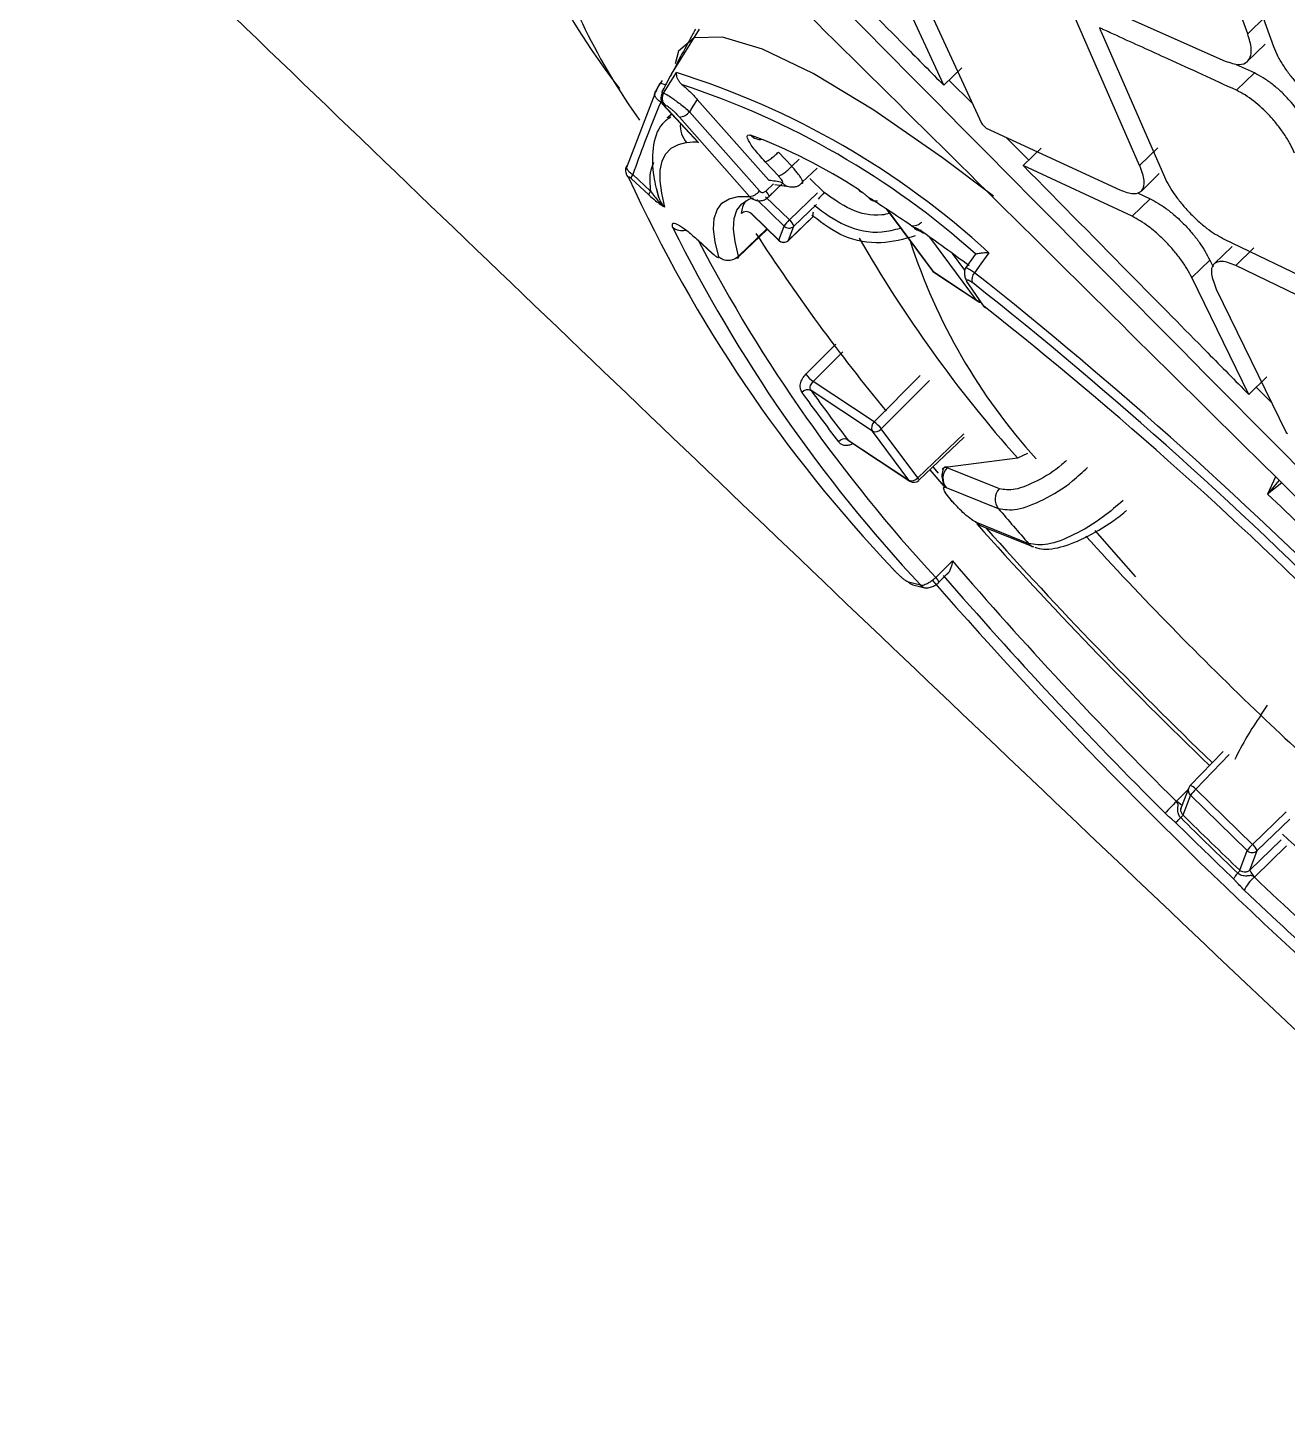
# Model space of a CAD drawing. Extents: x 400 to 501, y 484 to 634.
# Drawn here: x 489.968 to 491.009, y 580.376 to 581.519 of the extents above; entities that cross this region are included whole.
import ezdxf

# ---------------------------------------------------------------- set-up
doc = ezdxf.new("R2010")
doc.units = 0
doc.header["$MEASUREMENT"] = 0
doc.layers.add('DIM', color=3, linetype='Continuous')
doc.layers.add('GEOMETRY', color=3, linetype='Continuous', lineweight=25)

# ---------------------------------------------------------------- blocks, each defined once
blk = doc.blocks.new('2026 GRANDEE')
at = {"layer": 'GEOMETRY', "ltscale": 16}
for p, q in [((40.5511, -15.3264), (40.5045, -15.1978)), ((40.5256, -15.2067), (40.5724, -15.3369)), ((40.3, -15.369), (40.2557, -15.2726)), ((40.2764, -15.2818), (40.3311, -15.4004)), ((40.4189, -15.2987), (40.5325, -15.349)), ((40.4618, -15.4352), (40.4079, -15.312)), ((40.5511, -15.3264), (40.5658, -15.3122)), ((40.0748, -15.3597), (40.0979, -15.3226)), ((40.43, -15.3249), (40.4823, -15.4447)), ((40.5509, -15.3491), (40.5656, -15.3349)), ((40.3, -15.369), (40.3148, -15.3546)), ((40.5566, -15.3588), (40.5418, -15.352)), ((40.5418, -15.3731), (40.5566, -15.3588)), ((40.0671, -15.365), (40.0655, -15.3675)), ((40.0684, -15.3717), (40.0677, -15.373)), ((40.3236, -15.3841), (40.3042, -15.3648)), ((40.061, -15.3761), (40.0368, -15.4391)), ((40.0683, -15.3851), (40.066, -15.383)), ((40.0671, -15.3742), (40.067, -15.3747)), ((40.0673, -15.3844), (40.0973, -15.4165)), ((40.0962, -15.3806), (40.1554, -15.4475)), ((40.0682, -15.3851), (40.0973, -15.4162)), ((40.0748, -15.3925), (40.0714, -15.396)), ((40.0726, -15.395), (40.0714, -15.396)), ((40.0752, -15.3929), (40.0726, -15.395)), ((40.0815, -15.3953), (40.1393, -15.4608)), ((40.0897, -15.3908), (40.1476, -15.4563)), ((40.3349, -15.4043), (40.4453, -15.4553)), ((40.3703, -15.4309), (40.3513, -15.4119)), ((40.1743, -15.4359), (40.1633, -15.4242)), ((40.1743, -15.4359), (40.1804, -15.4301)), ((40.3656, -15.4354), (40.3805, -15.421)), ((40.4618, -15.4352), (40.4767, -15.4208)), ((40.1632, -15.4439), (40.1523, -15.4322)), ((40.183, -15.4491), (40.1952, -15.4374)), ((40.4555, -15.4773), (40.3656, -15.4354)), ((40.0415, -15.4459), (40.0562, -15.4595)), ((40.0429, -15.4428), (40.0576, -15.4564)), ((40.1528, -15.4564), (40.1591, -15.4503)), ((40.1555, -15.4607), (40.1668, -15.4498)), ((40.1556, -15.4608), (40.165, -15.4516)), ((40.1604, -15.4509), (40.1719, -15.4527)), ((40.2011, -15.4575), (40.1892, -15.4461)), ((40.4632, -15.4564), (40.478, -15.4419)), ((40.1679, -15.4854), (40.1453, -15.4634)), ((40.1723, -15.4803), (40.1525, -15.4611)), ((40.1723, -15.4803), (40.1955, -15.4578)), ((40.4704, -15.4628), (40.4555, -15.4773)), ((40.4599, -15.4579), (40.4704, -15.4628)), ((40.1407, -15.475), (40.1635, -15.4972)), ((40.1409, -15.475), (40.1635, -15.497)), ((40.141, -15.4752), (40.1409, -15.475)), ((40.1411, -15.4753), (40.141, -15.4752)), ((40.1761, -15.4854), (40.1947, -15.4675)), ((40.2524, -15.4712), (40.2902, -15.5221)), ((40.2528, -15.4714), (40.2909, -15.5227)), ((40.1635, -15.497), (40.1679, -15.4854)), ((40.1717, -15.4972), (40.1921, -15.4775)), ((40.1717, -15.4971), (40.1921, -15.4775)), ((40.1717, -15.4971), (40.1761, -15.4854)), ((40.1918, -15.4771), (40.1909, -15.4763)), ((40.1918, -15.4771), (40.1918, -15.4774)), ((40.0963, -15.4968), (40.1087, -15.5083)), ((40.0969, -15.497), (40.1085, -15.5078)), ((40.1303, -15.5101), (40.1537, -15.4877)), ((40.1304, -15.5107), (40.1541, -15.488)), ((40.1635, -15.497), (40.1635, -15.4972)), ((40.1717, -15.4971), (40.1717, -15.4972)), ((40.3271, -15.5467), (40.2885, -15.4946)), ((40.5311, -15.4958), (40.6416, -15.5491)), ((40.3173, -15.5218), (40.3072, -15.5081)), ((40.3259, -15.5089), (40.3169, -15.5214)), ((40.5384, -15.5022), (40.5235, -15.5167)), ((40.5412, -15.5179), (40.5561, -15.5034)), ((40.1288, -15.5121), (40.1293, -15.5117)), ((40.5048, -15.5279), (40.5198, -15.5134)), ((40.5198, -15.5134), (40.5226, -15.5191)), ((40.6523, -15.5718), (40.5412, -15.5179)), ((40.2909, -15.5227), (40.3271, -15.5467)), ((40.2917, -15.5235), (40.328, -15.5475)), ((40.3194, -15.5322), (40.332, -15.5505)), ((40.333, -15.5515), (40.3203, -15.5332)), ((40.552, -15.6245), (40.5048, -15.5279)), ((40.5251, -15.5375), (40.583, -15.6561)), ((40.1859, -15.6078), (40.2107, -15.5829)), ((40.192, -15.6138), (40.2165, -15.5893)), ((40.2424, -15.6472), (40.2805, -15.6089)), ((40.2483, -15.653), (40.2881, -15.6131)), ((40.552, -15.6245), (40.567, -15.61)), ((40.241, -15.6549), (40.1902, -15.6212)), ((40.2424, -15.6472), (40.192, -15.6138)), ((40.5711, -15.6316), (40.5581, -15.6186)), ((40.2711, -15.6954), (40.241, -15.6549)), ((40.2784, -15.6935), (40.2483, -15.653)), ((40.2784, -15.6935), (40.3166, -15.6572)), ((40.583, -15.6561), (40.5839, -15.6569)), ((40.2202, -15.6617), (40.2711, -15.6954)), ((40.2212, -15.6626), (40.2202, -15.6617)), ((40.2212, -15.6626), (40.2719, -15.6962)), ((40.2793, -15.6955), (40.3167, -15.6599)), ((40.3608, -15.6771), (40.3032, -15.6846)), ((40.369, -15.6733), (40.3608, -15.6771)), ((40.2883, -15.6869), (40.2999, -15.7003)), ((40.2909, -15.6845), (40.2953, -15.6897)), ((40.3008, -15.6847), (40.2987, -15.6865)), ((40.3032, -15.6846), (40.3008, -15.6846)), ((40.3008, -15.6846), (40.3027, -15.6852)), ((40.3027, -15.6852), (40.3032, -15.6846)), ((40.3459, -15.7026), (40.3027, -15.6852)), ((40.5742, -15.6927), (40.5676, -15.7071)), ((40.3019, -15.7015), (40.345, -15.7189)), ((40.577, -15.6954), (40.5676, -15.7071)), ((40.5793, -15.6977), (40.5676, -15.7071)), ((40.3057, -15.7118), (40.3069, -15.7132)), ((40.3076, -15.7137), (40.3064, -15.7122)), ((40.3702, -15.7479), (40.3271, -15.7305)), ((40.3309, -15.7332), (40.374, -15.7506)), ((40.3071, -15.7622), (40.2933, -15.7759)), ((40.2958, -15.7798), (40.3039, -15.7717)), ((40.2808, -15.7823), (40.2708, -15.7797)), ((40.2743, -15.7818), (40.2844, -15.7844)), ((40.562, -15.8897), (40.5676, -15.8815)), ((40.5307, -15.9197), (40.5036, -15.9477)), ((40.5082, -15.9508), (40.5359, -15.9221)), ((40.4926, -15.9606), (40.5019, -15.951)), ((40.5024, -15.9497), (40.4962, -15.966)), ((40.5038, -15.9559), (40.4976, -15.9723)), ((40.5507, -16.0015), (40.5038, -15.9559)), ((40.5551, -15.9965), (40.5082, -15.9508)), ((40.4959, -15.9671), (40.4964, -15.9658)), ((40.5551, -15.9965), (40.5829, -15.9696)), ((40.5589, -16.0016), (40.5859, -15.9755)), ((40.5445, -16.0179), (40.5507, -16.0015)), ((40.5788, -15.9927), (40.5528, -16.0178)), ((40.5528, -16.0178), (40.5589, -16.0016)), ((40.5832, -15.9978), (40.5569, -16.0232))]:
    blk.add_line(p, q, dxfattribs=at)
at = {"layer": 'GEOMETRY', "ltscale": 16, "flags": 128}
for points in [[(40.3411, -15.4606), (40.299, -15.4289), (40.2421, -15.3895), (40.192, -15.3593), (40.15, -15.339), (40.117, -15.3291), (40.0937, -15.3297), (40.0806, -15.3409), (40.078, -15.3511)], [(40.0683, -15.3755), (40.0744, -15.3659), (40.0791, -15.3585)], [(40.0699, -15.3687), (40.0688, -15.3683), (40.0673, -15.3678), (40.0661, -15.3675), (40.0653, -15.3675), (40.0649, -15.3678), (40.0648, -15.3683)], [(40.0962, -15.3806), (40.0926, -15.3863), (40.0897, -15.3908)], [(40.0877, -15.4164), (40.0803, -15.4181), (40.0744, -15.4212), (40.0699, -15.4258), (40.0669, -15.4318), (40.0653, -15.4392), (40.0652, -15.448), (40.0665, -15.4581), (40.0692, -15.4696)], [(40.1139, -15.5107), (40.1109, -15.4985), (40.1097, -15.488), (40.1102, -15.4791), (40.1125, -15.472), (40.1166, -15.4665), (40.1225, -15.4629), (40.1301, -15.4609), (40.1393, -15.4608)], [(40.1303, -15.5101), (40.1274, -15.4982), (40.1262, -15.4879), (40.1267, -15.4792), (40.129, -15.4722), (40.133, -15.4669), (40.1387, -15.4632), (40.1428, -15.4619)], [(40.1555, -15.4607), (40.1556, -15.4609), (40.1554, -15.4611), (40.1552, -15.4612)], [(40.1085, -15.5078), (40.1087, -15.5083), (40.1093, -15.5084), (40.1095, -15.5084)], [(40.3372, -15.5075), (40.3306, -15.5166), (40.3254, -15.5239)], [(40.2909, -15.5227), (40.2903, -15.5222), (40.2902, -15.5221)], [(40.2909, -15.5227), (40.2915, -15.5234), (40.2917, -15.5235)], [(40.3271, -15.5467), (40.3277, -15.5474), (40.328, -15.5475)], [(40.332, -15.5505), (40.3322, -15.5508), (40.333, -15.5515)], [(40.2711, -15.6954), (40.2717, -15.696), (40.2719, -15.6962)], [(40.2784, -15.6935), (40.2788, -15.6942), (40.2791, -15.6947), (40.2793, -15.6952), (40.2793, -15.6955), (40.2793, -15.6955)], [(40.3076, -15.7137), (40.3069, -15.7132), (40.3069, -15.7132)], [(40.4249, -15.7369), (40.4443, -15.7593), (40.4585, -15.7754)]]:
    blk.add_lwpolyline(points, dxfattribs=at)
at = {"layer": 'GEOMETRY', "ltscale": 16}
for centre, radius, start, end in [((40.4855, -15.019), 0.5746, 196.7044, 217.8715), ((40.4776, -15.0901), 0.528, 196.6732, 215.6437), ((39.8739, -16.012), 0.685, 47.4383, 72.5642), ((40.0685, -15.3742), 0.00143, 119.0554, 182.8628), ((39.8704, -16.0183), 0.6839, 48.189, 71.8135), ((40.0741, -15.3797), 0.00807, 147.9477, 222.6066), ((40.0752, -15.3797), 0.00807, 147.9048, 222.503), ((40.0625, -15.4486), 0.0734, 85.4095, 86.2459), ((40.0634, -15.4576), 0.0726, 85.4095, 86.2459), ((40.0803, -15.3834), 0.012, 275.5543, 321.912), ((40.1022, -15.4026), 0.0201, 173.863, 223.5005), ((40.0934, -15.4682), 0.0521, 85.7065, 96.3368), ((39.983, -15.8322), 0.4504, 56.8302, 69.5571), ((40.1481, -15.4034), 0.0103, 221.3428, 279.1009), ((41.123, -14.9488), 1.1919, 204.6092, 223.4941), ((40.0476, -15.4468), 0.00619, 139.8651, 171.5332), ((40.1454, -15.5359), 0.0889, 76.3844, 83.5906), ((40.1743, -15.4423), 0.0107, 221.9543, 268.1004), ((40.1571, -15.4775), 0.0247, 148.3366, 174.3449), ((40.1382, -15.4489), 0.012, 275.5543, 321.912), ((40.1443, -15.4649), 0.012, 20.4657, 45.1788), ((40.2581, -15.5143), 0.0804, 135.071, 140.5038), ((40.2354, -15.4507), 0.00747, 217.4109, 253.1801), ((39.6416, -16.4022), 1.1135, 55.3471, 57.6312), ((40.1367, -15.4794), 0.006, 46.3884, 133.6061), ((40.2292, -15.4764), 0.0374, 176.2153, 181.1256), ((41.1903, -14.9332), 1.2442, 206.3945, 223.034), ((40.0834, -15.4772), 0.0119, 230.1196, 285.312), ((40.1942, -15.5039), 0.0322, 132.9116, 144.9417), ((40.172, -15.4811), 0.00595, 225.5778, 313.5207), ((40.1639, -15.4905), 0.0132, 22.47, 50.6529), ((41.2411, -14.8996), 1.2908, 207.5965, 222.7557), ((41.4667, -14.635), 1.5752, 212.9386, 219.5673), ((40.1676, -15.4928), 0.00595, 225.5778, 313.5207), ((40.1676, -15.4929), 0.00591, 225.7815, 313.9051), ((39.3642, -16.7966), 1.5967, 53.1909, 54.9965), ((40.285, -15.4853), 0.00594, 215.0812, 253.3739), ((40.295, -15.5186), 0.00591, 216.5615, 236.4891), ((40.3227, -15.5299), 0.00406, 194.6487, 234.6512), ((40.3311, -15.5295), 0.00803, 135.8637, 198.6875), ((40.3291, -15.5432), 0.00405, 240.0796, 278.4872), ((40.3312, -15.5426), 0.00591, 236.4891, 263.9933), ((40.2115, -15.5879), 0.0324, 217.8019, 233.0762), ((40.1876, -15.627), 0.00637, 66.0718, 139.6681), ((41.5766, -14.6209), 1.7167, 215.7124, 217.4106), ((41.5716, -14.6281), 1.7013, 215.7124, 217.4106), ((40.2465, -15.6519), 0.00626, 131.5969, 208.6653), ((40.2228, -15.6733), 0.0326, 38.4422, 53.1208), ((40.2434, -15.6489), 0.00645, 248.6344, 320.2317), ((40.2181, -15.6679), 0.00655, 71.4279, 140.7496), ((40.3115, -15.6938), 0.0123, 135.4651, 218.7129), ((40.2734, -15.6894), 0.00645, 248.6344, 320.2317), ((40.2752, -15.6913), 0.00591, 236.4891, 313.569), ((40.3546, -15.7112), 0.0123, 135.4634, 218.7129), ((40.307, -15.7105), 0.00183, 180.7104, 248.0601), ((40.3346, -15.724), 0.00996, 220.7618, 247.976), ((40.2589, -15.7679), 0.00138, 192.9751, 246.6938), ((40.2761, -15.7749), 0.00714, 221.9137, 255.5802), ((40.2861, -15.7775), 0.00711, 221.8482, 264.7558), ((40.288, -15.782), 0.00811, 14.3151, 48.9332)]:
    blk.add_arc(centre, radius, start, end, dxfattribs=at)
at = {"layer": 'GEOMETRY', "ltscale": 256}
for centre, radius, start, end in [((41.178, -14.9514), 1.0929, 209.845, 221.6047), ((40.7457, -15.3438), 0.498, 197.9996, 222.114), ((38.112, -18.328), 3.5649, 37.32, 51.6569), ((38.09, -18.3499), 3.6032, 37.32, 51.6569), ((38.2697, -18.1703), 3.3339, 37.2111, 51.7657), ((37.9365, -18.509), 3.8436, 39.5093, 46.801), ((42.0681, -14.2494), 2.2646, 220.4581, 221.4306), ((43.0581, -13.2947), 3.66, 221.7437, 226.0843), ((43.0095, -13.3443), 3.5873, 221.793, 226.0942), ((40.3778, -15.7414), 0.00996, 220.7618, 247.976), ((42.548, -13.8059), 2.8787, 222.2555, 226.376), ((42.9708, -13.4677), 3.5157, 220.7414, 225.1703), ((43.2979, -13.1472), 3.9958, 221.1836, 227.8843), ((43.0176, -13.4213), 3.595, 220.8787, 225.1637), ((40.7966, -16.0529), 0.2858, 145.1736, 153.7197), ((42.2676, -14.1093), 2.4656, 226.2278, 230.3173), ((40.5078, -15.9518), 0.0058, 159.602, 226.0977), ((40.5079, -15.9518), 0.00591, 136.0887, 159.3402), ((40.5012, -15.9562), 0.0088, 37.4016, 74.0919), ((40.5302, -15.9744), 0.0322, 132.9116, 144.9417), ((40.8491, -16.3213), 0.5071, 134.7328, 136.2558), ((40.5055, -15.9484), 0.0178, 223.4731, 241.4331), ((43.1598, -13.2847), 3.7915, 225.277, 226.286), ((40.4708, -15.9497), 0.035, 315.1971, 319.8746), ((43.1274, -13.3171), 3.7399, 225.277, 226.286), ((43.1112, -13.3333), 3.7141, 225.277, 226.286), ((42.6195, -13.7817), 3.0047, 227.2483, 231.2499), ((40.577, -16.0201), 0.0322, 132.9116, 144.9417), ((40.5548, -15.9973), 0.00595, 225.5778, 313.5207), ((40.5467, -16.0066), 0.0132, 22.47, 50.6529), ((40.537, -16.0147), 0.00819, 316.2728, 336.7411), ((40.5799, -16.0502), 0.0354, 131.2644, 153.3787), ((40.5659, -16.0122), 0.0142, 203.2332, 231.0139), ((42.9638, -13.4907), 3.4943, 226.4573, 228.1938), ((43.0098, -13.4441), 3.5733, 226.4598, 228.0591)]:
    blk.add_arc(centre, radius, start, end, dxfattribs=at)
at = {"layer": 'GEOMETRY', "ltscale": 16}
for points, knots in [([(33.1112, -8.6122), (33.301, -8.8166), (33.6802, -9.2249), (34.2607, -9.8374), (34.8462, -10.4484), (35.4368, -11.0578), (36.0312, -11.6653), (36.6288, -12.2707), (37.2294, -12.8738), (37.8326, -13.4744), (38.4383, -14.0724), (39.0461, -14.6672), (39.6559, -15.2581), (40.2672, -15.8439), (40.8801, -16.4248), (41.2887, -16.8043), (41.4933, -16.9943)], [0, 0, 0, 0, 0.071643, 0.14309, 0.214489, 0.285889, 0.357236, 0.428542, 0.499851, 0.571188, 0.642541, 0.713932, 0.785365, 0.856798, 0.928296, 1, 1, 1, 1]), ([(33.9473, -9.1847), (34.1002, -9.3342), (34.4079, -9.635), (34.8583, -10.0743), (35.2854, -10.4909), (35.6745, -10.8705), (36.0618, -11.2485), (36.4558, -11.6334), (36.8653, -12.0343), (37.205, -12.3676), (37.478, -12.6357), (37.687, -12.841), (37.8968, -13.0474), (38.1182, -13.2654), (38.3623, -13.5059), (38.6355, -13.7754), (38.9498, -14.0858), (39.3071, -14.439), (39.7095, -14.837), (40.1476, -15.2705), (40.6071, -15.7254), (40.921, -16.0353), (41.0767, -16.1891)], [0, 0, 0, 0, 0.064169, 0.129138, 0.188802, 0.243183, 0.292269, 0.351201, 0.408497, 0.464259, 0.494029, 0.523343, 0.552198, 0.58236, 0.616633, 0.655052, 0.697622, 0.749248, 0.805908, 0.86759, 0.934316, 1, 1, 1, 1]), ([(39.7927, -17.8288), (39.5267, -17.5294), (38.9972, -16.9336), (38.1493, -16.0898), (37.2847, -15.2735), (36.3973, -14.4849), (35.4987, -13.7223), (34.5911, -12.9819), (33.6654, -12.2723), (32.7101, -11.589), (32.0461, -11.1694), (31.7122, -10.9583)], [0, 0, 0, 0, 0.113392, 0.225638, 0.337341, 0.448782, 0.560233, 0.669481, 0.778832, 0.888788, 1, 1, 1, 1]), ([(41.0678, -16.1637), (41.0674, -16.1632), (41.0641, -16.1599), (41.053, -16.1488), (41.0136, -16.1092), (40.8667, -15.9614), (40.2958, -15.3855), (39.1702, -14.2436), (38.1422, -13.2265), (37.5502, -12.6408)], [0, 0, 0, 0, 0.000353, 0.002828, 0.009436, 0.033986, 0.128384, 0.498019, 1, 1, 1, 1]), ([(40.1161, -15.183), (40.1468, -15.214), (40.1975, -15.2652), (40.2588, -15.3273), (40.2894, -15.3583), (40.3, -15.369)], [0, 0, 0, 0, 0.500001, 0.827348, 1, 1, 1, 1]), ([(40.0946, -15.3225), (40.0939, -15.3239), (40.0872, -15.3362), (40.0806, -15.3486), (40.0748, -15.3597)], [0, 0, 0, 0, 0.105918, 1, 1, 1, 1]), ([(40.4285, -15.3214), (40.4287, -15.322), (40.4292, -15.3232), (40.4297, -15.3244), (40.43, -15.3249)], [0, 0, 0, 0, 0.56, 1, 1, 1, 1]), ([(40.5418, -15.3731), (40.523, -15.3644), (40.49, -15.3494), (40.4534, -15.3327), (40.4348, -15.3243), (40.4301, -15.3221), (40.4289, -15.3216), (40.4286, -15.3214), (40.4285, -15.3214), (40.4285, -15.3214)], [0, 0, 0, 0, 0.499999, 0.872872, 0.967154, 0.991257, 0.997548, 0.999747, 1, 1, 1, 1]), ([(40.5325, -15.349), (40.5366, -15.3503), (40.5442, -15.3529), (40.5494, -15.3507), (40.5523, -15.3477), (40.5538, -15.3445), (40.5545, -15.3376), (40.5524, -15.3308), (40.5511, -15.3264)], [0, 0, 0, 0, 0.24874, 0.467815, 0.498983, 0.64064, 0.771449, 1, 1, 1, 1]), ([(40.5723, -15.3369), (40.5734, -15.3395), (40.5756, -15.3446), (40.5803, -15.3527), (40.5859, -15.3606), (40.5941, -15.3703), (40.6033, -15.379), (40.6127, -15.3858), (40.6173, -15.3881), (40.6197, -15.3894)], [0, 0, 0, 0, 0.127985, 0.253954, 0.378197, 0.501113, 0.734392, 0.863203, 1, 1, 1, 1]), ([(40.0748, -15.3597), (40.0735, -15.3622), (40.0711, -15.3666), (40.0688, -15.371), (40.0678, -15.373)], [0, 0, 0, 0, 0.560808, 1, 1, 1, 1]), ([(40.0838, -15.3686), (40.0831, -15.368), (40.0818, -15.3667), (40.0808, -15.3651), (40.0801, -15.3638), (40.0792, -15.3616), (40.0792, -15.3598), (40.0791, -15.3585)], [0, 0, 0, 0, 0.186524, 0.359645, 0.427811, 0.557385, 1, 1, 1, 1]), ([(40.6044, -15.4108), (40.6022, -15.406), (40.5976, -15.3963), (40.5876, -15.3833), (40.5786, -15.374), (40.5712, -15.3677), (40.5636, -15.3624), (40.5589, -15.36), (40.5566, -15.3588)], [0, 0, 0, 0, 0.23433, 0.477109, 0.603068, 0.732038, 0.864271, 1, 1, 1, 1]), ([(40.0656, -15.3675), (40.0651, -15.3682), (40.0643, -15.3697), (40.063, -15.372), (40.0619, -15.3743), (40.0613, -15.3757), (40.061, -15.3764)], [0, 0, 0, 0, 0.2482641, 0.4973463, 0.7477801, 1, 1, 1, 1]), ([(40.0648, -15.3683), (40.0642, -15.3693), (40.0631, -15.3712), (40.0623, -15.3729), (40.062, -15.3737)], [0, 0, 0, 0, 0.559938, 1, 1, 1, 1]), ([(40.0678, -15.373), (40.0676, -15.3733), (40.0672, -15.3741), (40.067, -15.3749), (40.067, -15.3753), (40.0672, -15.3754), (40.0673, -15.3754)], [0, 0, 0, 0, 0.279883, 0.570836, 0.793537, 1, 1, 1, 1]), ([(40.0838, -15.3686), (40.0848, -15.3695), (40.0869, -15.3712), (40.0901, -15.3742), (40.0933, -15.3774), (40.0952, -15.3795), (40.0962, -15.3806)], [0, 0, 0, 0, 0.247594, 0.499069, 0.748088, 1, 1, 1, 1]), ([(40.5897, -15.4251), (40.5886, -15.4226), (40.5864, -15.4176), (40.5816, -15.4096), (40.5759, -15.4018), (40.5675, -15.392), (40.5582, -15.3833), (40.5488, -15.3766), (40.5442, -15.3743), (40.5418, -15.3731)], [0, 0, 0, 0, 0.126592, 0.2521, 0.376884, 0.501305, 0.737044, 0.865156, 1, 1, 1, 1]), ([(40.066, -15.383), (40.0614, -15.394), (40.0534, -15.4137), (40.0461, -15.4339), (40.0429, -15.4428)], [0, 0, 0, 0, 0.5619301, 1, 1, 1, 1]), ([(40.066, -15.383), (40.065, -15.3822), (40.0629, -15.3806), (40.0612, -15.378), (40.0607, -15.3755), (40.0616, -15.3743), (40.062, -15.3737)], [0, 0, 0, 0, 0.240083, 0.497474, 0.756252, 1, 1, 1, 1]), ([(40.068, -15.3831), (40.0679, -15.3833), (40.0676, -15.384), (40.0675, -15.3848), (40.0679, -15.385), (40.0682, -15.3851)], [0, 0, 0, 0, 0.110983, 0.541136, 1, 1, 1, 1]), ([(40.0683, -15.3755), (40.0689, -15.3756), (40.0702, -15.3761), (40.0737, -15.3783), (40.0778, -15.3812), (40.0817, -15.3841), (40.0859, -15.3874), (40.0885, -15.3897), (40.0897, -15.3908)], [0, 0, 0, 0, 0.163256, 0.392846, 0.532479, 0.684195, 0.842306, 1, 1, 1, 1]), ([(40.0744, -15.3951), (40.072, -15.3968), (40.0634, -15.403), (40.0586, -15.4217), (40.0589, -15.4415), (40.0627, -15.456), (40.0642, -15.462)], [0, 0, 0, 0, 0.127017, 0.44065, 0.770426, 1, 1, 1, 1]), ([(40.0692, -15.3852), (40.0695, -15.3852), (40.07, -15.3854), (40.0712, -15.386), (40.0729, -15.3872), (40.0749, -15.3888), (40.077, -15.3907), (40.0794, -15.393), (40.0808, -15.3946), (40.0815, -15.3953)], [0, 0, 0, 0, 0.113284, 0.24233, 0.394972, 0.529531, 0.680951, 0.841517, 1, 1, 1, 1]), ([(40.3311, -15.4004), (40.3318, -15.4012), (40.333, -15.4025), (40.3343, -15.4038), (40.3349, -15.4043)], [0, 0, 0, 0, 0.560001, 1, 1, 1, 1]), ([(40.1523, -15.4322), (40.149, -15.4286), (40.1426, -15.4213), (40.1378, -15.4137), (40.137, -15.4097), (40.1392, -15.41), (40.1404, -15.4102)], [0, 0, 0, 0, 0.280954, 0.558628, 0.778026, 1, 1, 1, 1]), ([(40.1523, -15.4322), (40.1528, -15.4321), (40.154, -15.4318), (40.1571, -15.4297), (40.1604, -15.427), (40.1624, -15.4251), (40.1633, -15.4242)], [0, 0, 0, 0, 0.2704852, 0.5623783, 0.7895199, 1, 1, 1, 1]), ([(40.0384, -15.4349), (40.0381, -15.4353), (40.0374, -15.4363), (40.0369, -15.4381), (40.0369, -15.4401), (40.0372, -15.4413), (40.0373, -15.442)], [0, 0, 0, 0, 0.2587848, 0.5130003, 0.76088, 1, 1, 1, 1]), ([(40.0372, -15.4413), (40.0372, -15.4413), (40.0372, -15.4421), (40.0379, -15.4436), (40.0389, -15.4446), (40.0394, -15.4451)], [0, 0, 0, 0, 0.044779, 0.535871, 1, 1, 1, 1]), ([(40.0382, -15.436), (40.0379, -15.4362), (40.0373, -15.4364), (40.0373, -15.4373), (40.0381, -15.4384), (40.0399, -15.4405), (40.0418, -15.442), (40.0429, -15.4428)], [0, 0, 0, 0, 0.1862805, 0.3446284, 0.5503541, 0.7642415, 1, 1, 1, 1]), ([(40.06, -15.4328), (40.0592, -15.4349), (40.0573, -15.4397), (40.0567, -15.4479), (40.0573, -15.4538), (40.0576, -15.4564)], [0, 0, 0, 0, 0.295314, 0.683527, 1, 1, 1, 1]), ([(40.1821, -15.4498), (40.1824, -15.4499), (40.1832, -15.45), (40.1835, -15.4494), (40.1833, -15.4482), (40.1825, -15.4465), (40.1811, -15.4443), (40.1792, -15.4417), (40.1769, -15.4389), (40.1752, -15.4369), (40.1743, -15.4359)], [0, 0, 0, 0, 0.124609, 0.249297, 0.374133, 0.499079, 0.624137, 0.749304, 0.874556, 1, 1, 1, 1]), ([(40.3656, -15.4354), (40.3967, -15.4669), (40.4475, -15.5185), (40.5096, -15.5815), (40.5407, -15.613), (40.552, -15.6245)], [0, 0, 0, 0, 0.5000005, 0.8179756, 1, 1, 1, 1]), ([(40.4453, -15.4553), (40.4494, -15.4569), (40.4536, -15.4585), (40.457, -15.4585), (40.4578, -15.4585), (40.4606, -15.4582), (40.4647, -15.4559), (40.4667, -15.4486), (40.4635, -15.4397), (40.4619, -15.4352)], [0, 0, 0, 0, 0.24932, 0.257927, 0.273073, 0.322973, 0.500753, 0.751386, 1, 1, 1, 1]), ([(40.0394, -15.4451), (40.0393, -15.445), (40.0393, -15.4446), (40.0396, -15.4445), (40.04, -15.4447), (40.0404, -15.445), (40.0409, -15.4453), (40.0412, -15.4456), (40.0414, -15.4458), (40.0414, -15.4458), (40.0415, -15.4459)], [0, 0, 0, 0, 0.277556, 0.53623, 0.657299, 0.773234, 0.899739, 0.955644, 0.980426, 1, 1, 1, 1]), ([(40.1664, -15.4495), (40.1666, -15.4495), (40.1672, -15.4494), (40.1665, -15.4479), (40.1651, -15.446), (40.1638, -15.4446), (40.1632, -15.4439)], [0, 0, 0, 0, 0.279273, 0.560596, 0.781985, 1, 1, 1, 1]), ([(40.1726, -15.4529), (40.1738, -15.453), (40.176, -15.4532), (40.1791, -15.4524), (40.1817, -15.4509), (40.1829, -15.4493), (40.1835, -15.4485)], [0, 0, 0, 0, 0.243587, 0.495686, 0.749825, 1, 1, 1, 1]), ([(40.4823, -15.4447), (40.4835, -15.4472), (40.4858, -15.452), (40.4908, -15.4596), (40.4967, -15.4673), (40.5033, -15.4746), (40.5103, -15.4814), (40.5199, -15.4895), (40.5266, -15.4933), (40.5311, -15.4958)], [0, 0, 0, 0, 0.128334, 0.251119, 0.376293, 0.500399, 0.62351, 0.749639, 1, 1, 1, 1]), ([(40.0562, -15.4595), (40.0581, -15.4612), (40.0614, -15.4642), (40.0653, -15.4672), (40.0678, -15.4689), (40.0688, -15.4694), (40.0692, -15.4696)], [0, 0, 0, 0, 0.37347, 0.667803, 0.85282, 1, 1, 1, 1]), ([(40.0576, -15.4564), (40.0598, -15.4594), (40.0636, -15.4645), (40.0676, -15.4681), (40.0692, -15.4696)], [0, 0, 0, 0, 0.573747, 1, 1, 1, 1]), ([(40.0625, -15.4546), (40.0631, -15.4576), (40.0639, -15.4617), (40.0667, -15.4669), (40.0684, -15.4688), (40.0692, -15.4696)], [0, 0, 0, 0, 0.5728605, 0.8006009, 1, 1, 1, 1]), ([(40.1393, -15.4608), (40.1403, -15.4617), (40.142, -15.4632), (40.1447, -15.4641), (40.1468, -15.4644), (40.149, -15.4644), (40.152, -15.4637), (40.154, -15.4621), (40.1552, -15.4612)], [0, 0, 0, 0, 0.2147253, 0.3803619, 0.4966686, 0.5634771, 0.7634075, 1, 1, 1, 1]), ([(40.1476, -15.4563), (40.148, -15.4566), (40.1488, -15.4574), (40.1504, -15.4576), (40.1518, -15.4572), (40.1524, -15.4567), (40.1528, -15.4564)], [0, 0, 0, 0, 0.280612, 0.571051, 0.792338, 1, 1, 1, 1]), ([(40.2552, -15.4749), (40.253, -15.4754), (40.2424, -15.4779), (40.222, -15.4729), (40.2081, -15.4627), (40.2011, -15.4575)], [0, 0, 0, 0, 0.1114337, 0.5564007, 1, 1, 1, 1]), ([(40.2295, -15.4552), (40.2306, -15.456), (40.2324, -15.4572), (40.2351, -15.4594), (40.2366, -15.4607), (40.2373, -15.4614), (40.2376, -15.4616), (40.2377, -15.4617), (40.2378, -15.4617)], [0, 0, 0, 0, 0.458952, 0.719375, 0.915263, 0.952294, 0.979136, 1, 1, 1, 1]), ([(40.2399, -15.4631), (40.24, -15.4632), (40.2406, -15.4637), (40.2411, -15.4641), (40.2415, -15.4643)], [0, 0, 0, 0, 0.205203, 1, 1, 1, 1]), ([(40.4704, -15.4628), (40.4727, -15.464), (40.4772, -15.4663), (40.4846, -15.4714), (40.492, -15.4774), (40.4991, -15.4843), (40.5056, -15.4916), (40.5134, -15.5016), (40.5172, -15.5087), (40.5198, -15.5134)], [0, 0, 0, 0, 0.130869, 0.259341, 0.385778, 0.51056, 0.634081, 0.75675, 1, 1, 1, 1]), ([(40.1928, -15.4681), (40.201, -15.4742), (40.2174, -15.4865), (40.2441, -15.4923), (40.2591, -15.4884), (40.2642, -15.487)], [0, 0, 0, 0, 0.398436, 0.796833, 1, 1, 1, 1]), ([(40.0758, -15.4863), (40.0756, -15.4848), (40.0751, -15.482), (40.0807, -15.4841), (40.0883, -15.4895), (40.094, -15.4945), (40.0969, -15.497)], [0, 0, 0, 0, 0.281072, 0.558491, 0.778266, 1, 1, 1, 1]), ([(40.2764, -15.4935), (40.2669, -15.4961), (40.2476, -15.5015), (40.2164, -15.4957), (40.2, -15.4833), (40.1918, -15.4771)], [0, 0, 0, 0, 0.322252, 0.661109, 1, 1, 1, 1]), ([(40.2732, -15.4852), (40.2752, -15.485), (40.2785, -15.4847), (40.281, -15.4827), (40.2819, -15.482)], [0, 0, 0, 0, 0.615356, 1, 1, 1, 1]), ([(40.2748, -15.4862), (40.2748, -15.4863), (40.275, -15.4863), (40.2751, -15.4864), (40.2755, -15.4864), (40.2762, -15.4865), (40.2778, -15.4872), (40.2793, -15.4882), (40.2801, -15.4887)], [0, 0, 0, 0, 0.025578, 0.057398, 0.105799, 0.360989, 0.665099, 1, 1, 1, 1]), ([(40.5048, -15.5279), (40.5036, -15.5254), (40.5011, -15.5207), (40.496, -15.513), (40.49, -15.5055), (40.4835, -15.4983), (40.4765, -15.4916), (40.4667, -15.4835), (40.46, -15.4798), (40.4555, -15.4773)], [0, 0, 0, 0, 0.129501, 0.255778, 0.379259, 0.5004, 0.623638, 0.749666, 1, 1, 1, 1]), ([(40.2779, -15.4885), (40.2783, -15.4887), (40.2795, -15.4895), (40.2801, -15.4893), (40.2815, -15.4899), (40.2827, -15.4906), (40.2833, -15.491)], [0, 0, 0, 0, 0.156875, 0.505358, 0.752661, 1, 1, 1, 1]), ([(40.1085, -15.5078), (40.1094, -15.5086), (40.1111, -15.5101), (40.113, -15.5112), (40.1139, -15.5114), (40.1139, -15.5109), (40.1139, -15.5107)], [0, 0, 0, 0, 0.279218, 0.560803, 0.78229, 1, 1, 1, 1]), ([(40.1291, -15.5117), (40.1294, -15.5117), (40.1301, -15.5118), (40.1305, -15.5113), (40.1304, -15.5105), (40.1303, -15.5101)], [0, 0, 0, 0, 0.268668, 0.634045, 1, 1, 1, 1]), ([(40.3372, -15.5075), (40.3356, -15.5075), (40.3325, -15.5076), (40.3293, -15.5081), (40.3272, -15.5084), (40.3266, -15.5086), (40.3263, -15.5086)], [0, 0, 0, 0, 0.329918, 0.606079, 0.829053, 1, 1, 1, 1]), ([(40.318, -15.5201), (40.3178, -15.5204), (40.3171, -15.5213), (40.3168, -15.5238), (40.3172, -15.5274), (40.3183, -15.5299), (40.3188, -15.5311)], [0, 0, 0, 0, 0.10068, 0.414187, 0.716645, 1, 1, 1, 1]), ([(40.318, -15.5199), (40.318, -15.5198), (40.318, -15.5196), (40.319, -15.52), (40.3214, -15.5211), (40.3242, -15.523), (40.3254, -15.5239)], [0, 0, 0, 0, 0.006448, 0.2670347, 0.695442, 1, 1, 1, 1]), ([(40.5412, -15.5179), (40.5371, -15.5163), (40.5326, -15.5146), (40.5286, -15.5146), (40.5258, -15.5149), (40.5219, -15.5172), (40.52, -15.5243), (40.5234, -15.5331), (40.5251, -15.5375)], [0, 0, 0, 0, 0.249121, 0.28052, 0.332977, 0.500688, 0.751406, 1, 1, 1, 1]), ([(40.3203, -15.5332), (40.32, -15.5327), (40.3192, -15.5315), (40.3188, -15.5303), (40.3189, -15.5297), (40.3195, -15.5296), (40.3206, -15.53), (40.322, -15.5309), (40.3231, -15.5317), (40.3235, -15.532)], [0, 0, 0, 0, 0.158156, 0.318394, 0.46963, 0.604217, 0.75712, 0.886502, 1, 1, 1, 1]), ([(40.3325, -15.551), (40.3329, -15.5515), (40.3335, -15.5523), (40.3344, -15.5528), (40.3347, -15.5529)], [0, 0, 0, 0, 0.627229, 1, 1, 1, 1]), ([(40.1827, -15.6229), (40.1822, -15.6218), (40.181, -15.6194), (40.1815, -15.6149), (40.1832, -15.6109), (40.185, -15.6088), (40.1859, -15.6078)], [0, 0, 0, 0, 0.273524, 0.558533, 0.784057, 1, 1, 1, 1]), ([(40.1902, -15.6212), (40.1899, -15.6206), (40.1894, -15.6195), (40.1897, -15.6174), (40.1907, -15.6154), (40.1916, -15.6143), (40.192, -15.6138)], [0, 0, 0, 0, 0.272621, 0.55768, 0.783623, 1, 1, 1, 1]), ([(40.2249, -15.665), (40.2242, -15.6654), (40.2226, -15.6663), (40.22, -15.6669), (40.2174, -15.6667), (40.2149, -15.6658), (40.2137, -15.6645), (40.2131, -15.6638)], [0, 0, 0, 0, 0.1635242, 0.3749304, 0.5628809, 0.7709618, 1, 1, 1, 1]), ([(40.4014, -15.6791), (40.4001, -15.6803), (40.3924, -15.6874), (40.3768, -15.6967), (40.3579, -15.7045), (40.3499, -15.7032), (40.3459, -15.7026)], [0, 0, 0, 0, 0.06098, 0.374417, 0.68769, 1, 1, 1, 1]), ([(40.2994, -15.686), (40.299, -15.6876), (40.2981, -15.6906), (40.2987, -15.6961), (40.3001, -15.6999), (40.3006, -15.7013)], [0, 0, 0, 0, 0.390799, 0.776809, 1, 1, 1, 1]), ([(40.345, -15.7189), (40.3498, -15.7196), (40.3593, -15.7212), (40.3819, -15.7124), (40.4032, -15.6996), (40.4147, -15.6887), (40.4188, -15.6848)], [0, 0, 0, 0, 0.282375, 0.564722, 0.847049, 1, 1, 1, 1]), ([(40.3064, -15.7122), (40.3047, -15.7103), (40.3015, -15.7063), (40.2996, -15.7026), (40.2997, -15.7009), (40.3012, -15.7013), (40.3019, -15.7015)], [0, 0, 0, 0, 0.279658, 0.559227, 0.779582, 1, 1, 1, 1]), ([(40.3271, -15.7305), (40.3257, -15.7298), (40.3231, -15.7284), (40.3174, -15.7237), (40.312, -15.7185), (40.3091, -15.7153), (40.3076, -15.7137)], [0, 0, 0, 0, 0.2794856, 0.5590017, 0.7794153, 1, 1, 1, 1]), ([(40.4483, -15.7121), (40.4429, -15.7167), (40.4297, -15.7281), (40.4071, -15.7414), (40.3845, -15.7502), (40.375, -15.7486), (40.3702, -15.7479)], [0, 0, 0, 0, 0.18566, 0.457085, 0.728529, 1, 1, 1, 1]), ([(40.3751, -15.7509), (40.3774, -15.7516), (40.382, -15.7529), (40.3943, -15.7518), (40.4128, -15.7457), (40.4331, -15.734), (40.4459, -15.7249), (40.4503, -15.7211), (40.451, -15.7204)], [0, 0, 0, 0, 0.1455331, 0.2867543, 0.56196, 0.8345159, 0.9720157, 1, 1, 1, 1]), ([(40.3259, -15.7298), (40.3263, -15.7301), (40.3272, -15.7308), (40.3279, -15.7312), (40.3283, -15.7314)], [0, 0, 0, 0, 0.42668, 1, 1, 1, 1]), ([(40.2708, -15.7797), (40.2704, -15.7795), (40.2696, -15.7793), (40.2678, -15.7781), (40.2659, -15.7766), (40.2638, -15.7748), (40.2617, -15.7728), (40.2598, -15.7709), (40.2588, -15.7697), (40.2583, -15.7692)], [0, 0, 0, 0, 0.158156, 0.318394, 0.46963, 0.604217, 0.75712, 0.886501, 1, 1, 1, 1]), ([(40.3071, -15.7622), (40.3067, -15.7641), (40.3061, -15.7671), (40.3048, -15.7706), (40.3034, -15.7728), (40.3022, -15.7735), (40.3016, -15.7738)], [0, 0, 0, 0, 0.372697, 0.597174, 0.804745, 1, 1, 1, 1]), ([(40.2933, -15.7759), (40.2922, -15.7768), (40.2902, -15.7786), (40.2877, -15.7802), (40.286, -15.7812), (40.2844, -15.7819), (40.2824, -15.7825), (40.2814, -15.7824), (40.2808, -15.7823)], [0, 0, 0, 0, 0.237734, 0.433923, 0.504543, 0.622544, 0.78777, 1, 1, 1, 1]), ([(40.284, -15.7843), (40.2845, -15.7844), (40.2854, -15.7846), (40.2871, -15.7844), (40.2888, -15.784), (40.2905, -15.7834), (40.2922, -15.7826), (40.2937, -15.7817), (40.2949, -15.7808), (40.2956, -15.7802), (40.2959, -15.7799)], [0, 0, 0, 0, 0.147075, 0.289121, 0.425367, 0.555203, 0.678, 0.793303, 0.900696, 1, 1, 1, 1]), ([(40.4922, -15.961), (40.4923, -15.9609), (40.4924, -15.9608), (40.4925, -15.9607), (40.4926, -15.9606)], [0, 0, 0, 0, 0.560111, 1, 1, 1, 1]), ([(40.4957, -15.9744), (40.4951, -15.9737), (40.4939, -15.9719), (40.4932, -15.9687), (40.4933, -15.966), (40.4937, -15.9643), (40.4936, -15.9634), (40.4932, -15.9623), (40.4927, -15.9616), (40.4922, -15.961)], [0, 0, 0, 0, 0.187168, 0.440825, 0.645902, 0.755708, 0.805043, 0.860514, 1, 1, 1, 1]), ([(40.4976, -15.9723), (40.4971, -15.9716), (40.4961, -15.9703), (40.4957, -15.9679), (40.4961, -15.9665), (40.4963, -15.966)], [0, 0, 0, 0, 0.367072, 0.750889, 1, 1, 1, 1]), ([(40.4918, -15.9786), (40.4917, -15.9785), (40.4916, -15.9784), (40.4912, -15.9781), (40.4903, -15.9773), (40.4886, -15.976), (40.4858, -15.9736), (40.4838, -15.9716), (40.4828, -15.9706)], [0, 0, 0, 0, 0.025578, 0.057398, 0.105799, 0.360989, 0.665099, 1, 1, 1, 1]), ([(40.5565, -16.0236), (40.5561, -16.0232), (40.5552, -16.0226), (40.5538, -16.0221), (40.5518, -16.0225), (40.5496, -16.0227), (40.5473, -16.0225), (40.545, -16.0219), (40.5437, -16.0209), (40.5429, -16.0203)], [0, 0, 0, 0, 0.121504, 0.210955, 0.316294, 0.528485, 0.667089, 0.790586, 1, 1, 1, 1]), ([(40.5528, -16.0178), (40.5521, -16.0183), (40.5508, -16.0193), (40.5483, -16.0196), (40.5461, -16.0191), (40.545, -16.0183), (40.5445, -16.0179)], [0, 0, 0, 0, 0.269251, 0.553659, 0.780363, 1, 1, 1, 1]), ([(40.5569, -16.0232), (40.5569, -16.0233), (40.5567, -16.0234), (40.5566, -16.0235), (40.5565, -16.0236)], [0, 0, 0, 0, 0.559748, 1, 1, 1, 1]), ([(40.5483, -16.0343), (40.5468, -16.0329), (40.5446, -16.0307), (40.542, -16.0279), (40.5408, -16.0264), (40.5401, -16.0257), (40.5399, -16.0254), (40.5397, -16.0252), (40.5397, -16.0252)], [0, 0, 0, 0, 0.458952, 0.719375, 0.915263, 0.952294, 0.979136, 1, 1, 1, 1])]:
    blk.add_open_spline(points, degree=3, knots=knots, dxfattribs=at)
for points in [[(40.1632, -15.4439), (40.1637, -15.4438), (40.1647, -15.4436), (40.1676, -15.4418), (40.1709, -15.4391), (40.1732, -15.437), (40.1743, -15.4359)], [(40.0576, -15.4564), (40.0574, -15.4568), (40.057, -15.4575), (40.0565, -15.4583), (40.0562, -15.459), (40.0562, -15.4594), (40.0562, -15.4595)], [(40.2378, -15.4617), (40.2382, -15.4622), (40.2391, -15.4632), (40.2409, -15.4642), (40.2429, -15.4647), (40.2444, -15.4646), (40.2451, -15.4645)], [(40.2748, -15.4862), (40.2752, -15.4867), (40.276, -15.4876), (40.2776, -15.4885), (40.2795, -15.4889), (40.2809, -15.4888), (40.2816, -15.4887)], [(40.1139, -15.5107), (40.1151, -15.5115), (40.1175, -15.5132), (40.1221, -15.5138), (40.1267, -15.5129), (40.1291, -15.511), (40.1303, -15.5101)], [(40.4918, -15.9786), (40.4919, -15.9785), (40.4922, -15.9781), (40.4931, -15.9772), (40.4942, -15.976), (40.4952, -15.9749), (40.4957, -15.9744)], [(40.5397, -16.0252), (40.5397, -16.025), (40.5399, -16.0245), (40.5405, -16.0234), (40.5415, -16.022), (40.5424, -16.0209), (40.5429, -16.0203)]]:
    blk.add_open_spline(points, degree=3, dxfattribs=at)

msp = doc.modelspace()

# ---------------------------------------------------------------- block references
at = {"layer": 'DIM'}
msp.add_blockref('2026 GRANDEE', (450.4248, 596.8403), dxfattribs=at)

doc.saveas('drawing.dxf')
